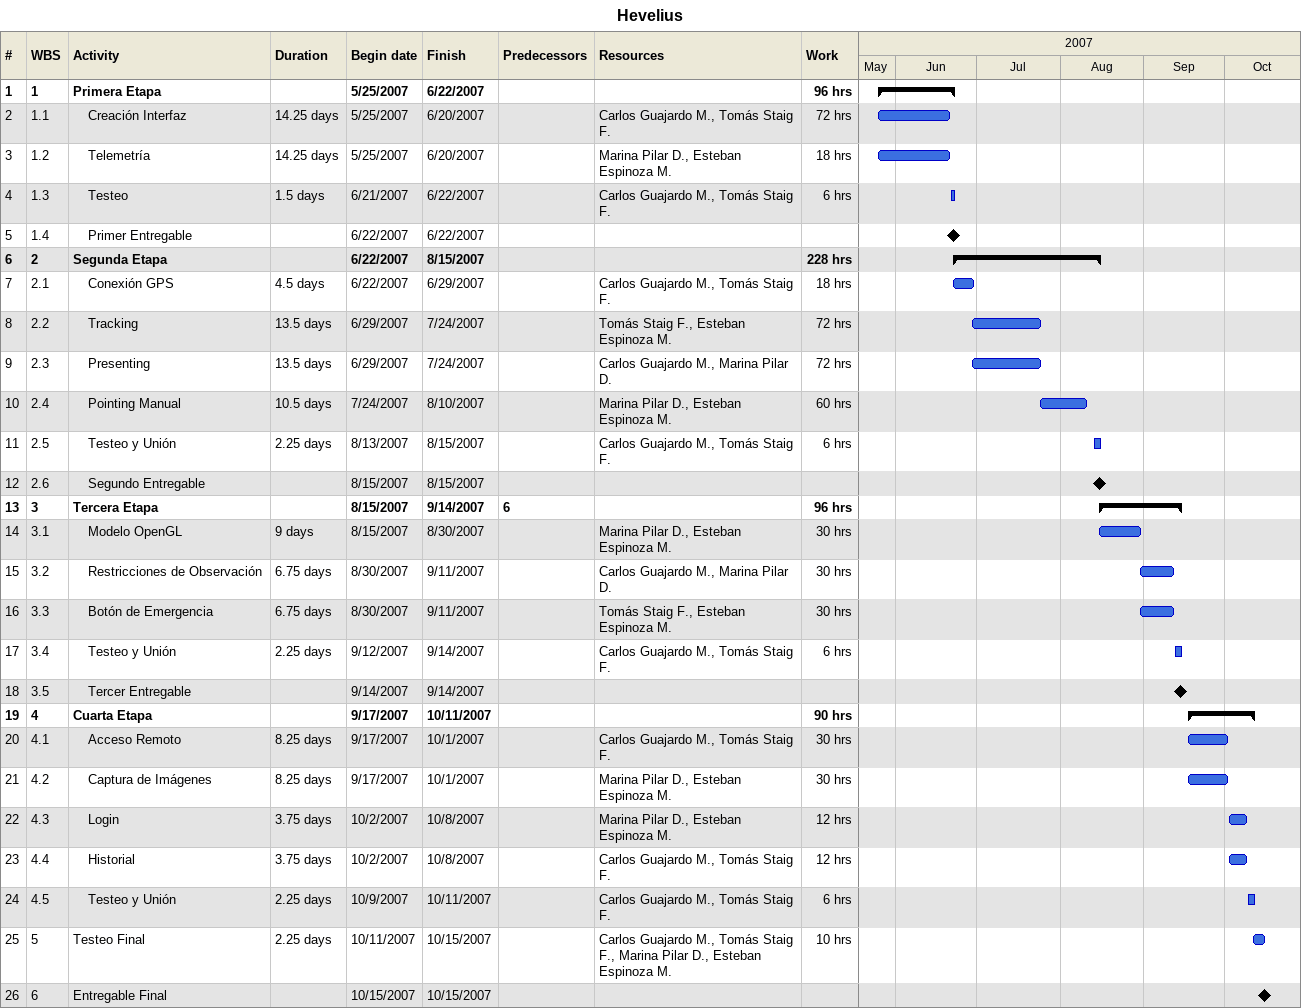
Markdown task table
Hevelius

| ID | WBS | Task | Duration | Start | Finish | Predecessors | Resources | Work (h) |
|---|---|---|---|---|---|---|---|---|
| 1 | 1 | **Primera Etapa** |  | 2007-05-25 | 2007-06-22 |  |  | 96 |
| 2 | 1.1 | Creación Interfaz | 14.25d | 2007-05-25 | 2007-06-20 |  | Carlos Guajardo M., Tomás Staig F. | 72 |
| 3 | 1.2 | Telemetría | 14.25d | 2007-05-25 | 2007-06-20 |  | Marina Pilar D., Esteban Espinoza M. | 18 |
| 4 | 1.3 | Testeo | 1.5d | 2007-06-21 | 2007-06-22 |  | Carlos Guajardo M., Tomás Staig F. | 6 |
| 5 | 1.4 | Primer Entregable |  | 2007-06-22 | 2007-06-22 |  |  |  |
| 6 | 2 | **Segunda Etapa** |  | 2007-06-22 | 2007-08-15 |  |  | 228 |
| 7 | 2.1 | Conexión GPS | 4.5d | 2007-06-22 | 2007-06-29 |  | Carlos Guajardo M., Tomás Staig F. | 18 |
| 8 | 2.2 | Tracking | 13.5d | 2007-06-29 | 2007-07-24 |  | Tomás Staig F., Esteban Espinoza M. | 72 |
| 9 | 2.3 | Presenting | 13.5d | 2007-06-29 | 2007-07-24 |  | Carlos Guajardo M., Marina Pilar D. | 72 |
| 10 | 2.4 | Pointing Manual | 10.5d | 2007-07-24 | 2007-08-10 |  | Marina Pilar D., Esteban Espinoza M. | 60 |
| 11 | 2.5 | Testeo y Unión | 2.25d | 2007-08-13 | 2007-08-15 |  | Carlos Guajardo M., Tomás Staig F. | 6 |
| 12 | 2.6 | Segundo Entregable |  | 2007-08-15 | 2007-08-15 |  |  |  |
| 13 | 3 | **Tercera Etapa** |  | 2007-08-15 | 2007-09-14 | 6 |  | 96 |
| 14 | 3.1 | Modelo OpenGL | 9d | 2007-08-15 | 2007-08-30 |  | Marina Pilar D., Esteban Espinoza M. | 30 |
| 15 | 3.2 | Restricciones de Observación | 6.75d | 2007-08-30 | 2007-09-11 |  | Carlos Guajardo M., Marina Pilar D. | 30 |
| 16 | 3.3 | Botón de Emergencia | 6.75d | 2007-08-30 | 2007-09-11 |  | Tomás Staig F., Esteban Espinoza M. | 30 |
| 17 | 3.4 | Testeo y Unión | 2.25d | 2007-09-12 | 2007-09-14 |  | Carlos Guajardo M., Tomás Staig F. | 6 |
| 18 | 3.5 | Tercer Entregable |  | 2007-09-14 | 2007-09-14 |  |  |  |
| 19 | 4 | **Cuarta Etapa** |  | 2007-09-17 | 2007-10-11 |  |  | 90 |
| 20 | 4.1 | Acceso Remoto | 8.25d | 2007-09-17 | 2007-10-01 |  | Carlos Guajardo M., Tomás Staig F. | 30 |
| 21 | 4.2 | Captura de Imágenes | 8.25d | 2007-09-17 | 2007-10-01 |  | Marina Pilar D., Esteban Espinoza M. | 30 |
| 22 | 4.3 | Login | 3.75d | 2007-10-02 | 2007-10-08 |  | Marina Pilar D., Esteban Espinoza M. | 12 |
| 23 | 4.4 | Historial | 3.75d | 2007-10-02 | 2007-10-08 |  | Carlos Guajardo M., Tomás Staig F. | 12 |
| 24 | 4.5 | Testeo y Unión | 2.25d | 2007-10-09 | 2007-10-11 |  | Carlos Guajardo M., Tomás Staig F. | 6 |
| 25 | 5 | Testeo Final | 2.25d | 2007-10-11 | 2007-10-15 |  | Carlos Guajardo M., Tomás Staig F., Marina Pilar D., Esteban Espinoza M. | 10 |
| 26 | 6 | Entregable Final |  | 2007-10-15 | 2007-10-15 |  |  |  |
